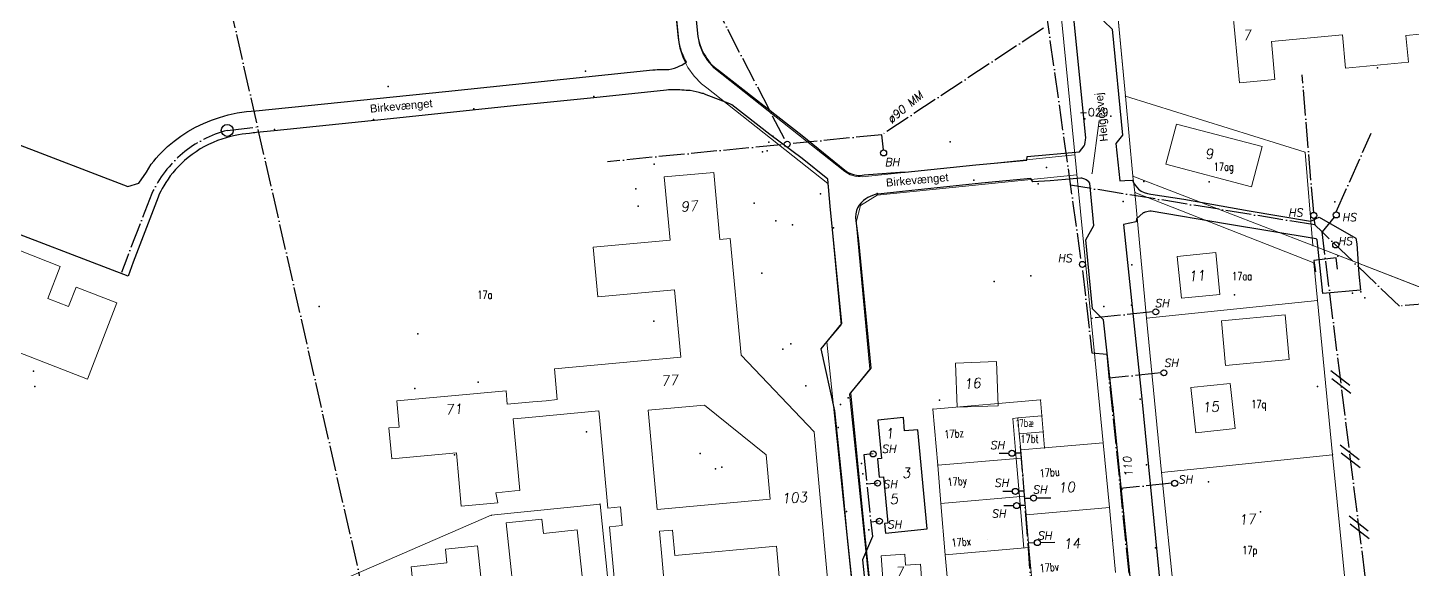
# Model space of a CAD drawing. Header units: millimetres. Extents: x 672113 to 680957, y 6130092 to 6137781.
# Drawn here: x 674360.3 to 674706.4, y 6133358 to 6133493.2 of the extents above; entities that cross this region are included whole.
import ezdxf

# ---------------------------------------------------------------- set-up
doc = ezdxf.new("R2010")
doc.units = ezdxf.units.MM
doc.header["$LTSCALE"] = 0.5
doc.linetypes.add('VVS3', pattern=[16, 12.8, -1.6, 0, -1.6])
for name, color, linetype, lineweight in [('bygning', 1, 'Continuous', 5), ('MILJOE', 1, 'Continuous', 5), ('OPTAGETVEJ', 1, 'Continuous', 5), ('skel', 142, 'Continuous', 5), ('SKELKREDS', 1, 'Continuous', 5), ('SKELPKT', 1, 'Continuous', 5)]:
    doc.layers.add(name, color=color, linetype=linetype, lineweight=lineweight)
for name, color, linetype in [('Bygninger', 1, 'Continuous'), ('Husnr', 3, 'Continuous'), ('MATRNR', 12, 'Continuous'), ('SL-tekst2', 3, 'Continuous'), ('Spildevand', 2, 'Continuous'), ('TF_V_---_Stikledning', 150, 'VVS3'), ('TF_V_---_Stophane', 3, 'Continuous'), ('TF_V_---_Tekst', 1, 'Continuous'), ('TF_V_---Udgået vandledning', 140, 'VVS3'), ('Vej', 7, 'Continuous'), ('Vejnavn', 9, 'Continuous')]:
    doc.layers.add(name, color=color, linetype=linetype)
for name, color, linetype, lineweight, plot in [('FIKS_PILE', 9, 'Continuous', 5, False), ('FIKS_TEKST', 6, 'Continuous', 5, False), ('FIKSPUNKT', 1, 'Continuous', 5, False)]:
    doc.layers.add(name, color=color, linetype=linetype, lineweight=lineweight, plot=plot)
doc.styles.add('Ariel', font='arial.ttf')
doc.styles.add('ROMANS', font='ROMANS')
doc.styles.get("Standard").update_dxf_attribs({"font": 'romans.shx', "width": 0.75})

# ---------------------------------------------------------------- blocks, each defined once
blk = doc.blocks.new('270554_270554.DWG_FMEBLOCK71')
at = {"layer": 'FIKS_PILE', "color": 6}
blk.add_line((0.86, 6.59), (-0.86, -6.59), dxfattribs=at)

msp = doc.modelspace()

# ---------------------------------------------------------------- linework, layer by layer
at = {"layer": 'bygning'}
for points in [[(674741.94, 6133507.53, 44.66), (674704.8, 6133504.1, 50.23), (674702.56, 6133528.34, 50.39), (674692.92, 6133527.45, 50.38), (674695.35, 6133501.13, 50.38), (674661.52, 6133498, 45.91), (674663.23, 6133479.48, 45.93), (674672.11, 6133480.3, 45.93), (674671.23, 6133489.79, 45.93), (674689.02, 6133491.43, 45.16), (674689.78, 6133483.18, 44.42), (674705.48, 6133484.64, 44.66), (674704.86, 6133491.31, 44.99), (674708.38, 6133491.63, 44.99)], [(674561.7, 6133340, 40.73), (674556.91, 6133392.3, 40.71), (674538.63, 6133411.47, 40.66), (674535.95, 6133440.63, 40.63), (674533.37, 6133440.39, 40.63), (674531.83, 6133457.12, 40.62), (674519.42, 6133455.98, 40.58), (674520.88, 6133440.15, 40.6), (674501.71, 6133438.4, 40.56), (674502.84, 6133426.02, 40.57), (674522.01, 6133427.78, 40.58), (674523.56, 6133410.96, 40.52), (674491.99, 6133408.07, 41.26), (674492.7, 6133400.36, 43.56), (674489.89, 6133400.1, 40.66), (674486.61, 6133399.8, 40.6), (674482.95, 6133399.46, 40.53), (674480.21, 6133399.21, 40.48), (674479.91, 6133402.55, 40.47), (674452.58, 6133400.04, 39.79), (674453.18, 6133393.51, 40.7), (674450.61, 6133393.28, 40.72), (674451.32, 6133385.56, 40.73), (674467.49, 6133387.04, 40.74), (674468.71, 6133373.72, 40.75), (674477.85, 6133374.55, 41.41), (674477.37, 6133377.12, 41.36), (674482.09, 6133377.55, 40.75), (674483.35, 6133377.67, 40.75), (674481.71, 6133395.58, 40.71), (674484.66, 6133395.85, 40.67), (674503.1, 6133397.54, 40.52), (674503.24, 6133396, 40.52), (674505.32, 6133373.26, 40.62), (674508.52, 6133373.55, 41.19), (674508.79, 6133370.67, 41.45), (674508.95, 6133368.91, 41.61), (674505.75, 6133368.62, 40.52), (674507.91, 6133344.95, 40.49)], [(674499.8, 6133347.82, 40.54), (674497.68, 6133367.86, 40.64), (674489.22, 6133366.96, 40.69), (674488.85, 6133370.52, 40.64), (674479.92, 6133369.58, 40.79), (674482.64, 6133343.8, 40.39)], [(674474.97, 6133342.99, 40.44), (674472.77, 6133363.86, 40.94), (674464.76, 6133363.01, 40.94), (674465.12, 6133359.57, 40.94), (674456.14, 6133358.62, 40.94), (674457.67, 6133344.19, 40.94)]]:
    msp.add_polyline3d(points, dxfattribs=at)
for points in [[(674647.46, 6133469.2, 42.93), (674644.82, 6133459.14, 42.6), (674666.26, 6133453.52, 42.62), (674668.9, 6133463.57, 42.35)], [(674349.95, 6133415.32, 37.83), (674375.25, 6133405.51, 38.31), (674382.62, 6133424.52, 37.83), (674372.42, 6133428.47, 37.77), (674370.53, 6133423.61, 37.82), (674365.36, 6133425.61, 37.83), (674368.47, 6133433.65, 37.82), (674358.54, 6133437.5, 37.83)], [(674647.7, 6133436.13, 43.13), (674648.72, 6133425.72, 43.13), (674658.33, 6133426.66, 43.13), (674657.31, 6133437.07, 43.13)], [(674658.74, 6133420.05, 41.92), (674659.75, 6133408.91, 41.72), (674675.68, 6133410.36, 41.76), (674674.67, 6133421.5, 41.51)], [(674592.65, 6133398.45, 41.09), (674602.93, 6133398.85, 41.56), (674602.5, 6133409.87, 41.48), (674592.22, 6133409.46, 41.42)], [(674660.93, 6133404.42, 43.51), (674651.11, 6133403.39, 43.51), (674652.29, 6133392.09, 43.51), (674662.12, 6133393.12, 43.51)], [(674515.41, 6133397.69, 40.32), (674529.48, 6133398.98, 40.35), (674544.9, 6133386.59, 40.37), (674545.92, 6133375.5, 40.38), (674517.68, 6133372.91, 40.37)], [(674522.05, 6133361.46, 40.2), (674547.46, 6133363.79, 40.24), (674549.12, 6133345.65, 40.26), (674520.46, 6133343.02, 40.24), (674518.8, 6133361.16, 40.2), (674518.24, 6133367.5, 40.15), (674521.49, 6133367.78, 42.85)], [(674575.69, 6133333.49, 40.36), (674585.33, 6133334.19, 40.39), (674583.51, 6133359.31, 40.37), (674579.75, 6133359.03, 40.37), (674579.55, 6133361.8, 40.36), (674573.67, 6133361.38, 40.36)]]:
    msp.add_polyline3d(points, close=True, dxfattribs=at)
at = {"layer": 'Bygninger', "linetype": 'Continuous', "elevation": 40.36}
msp.add_lwpolyline([(674585.2, 6133368.07), (674582.84, 6133392.84), (674579.53, 6133392.54), (674579.23, 6133395.88), (674572.84, 6133395.26), (674573.78, 6133385.66), (674572.77, 6133385.59), (674573.18, 6133380.98), (674574.24, 6133381.08), (674575.36, 6133369.55), (674574.49, 6133369.46), (674574.73, 6133367.05)], close=True, dxfattribs=at)
at = {"layer": 'FIKSPUNKT', "color": 6}
msp.add_point((674626.41, 6133456.88), dxfattribs=at)
at = {"layer": 'MILJOE', "color": 7}
for points in [[(674662.24, 6133570.44), (674663.2, 6133547.2), (674664.43, 6133522.89), (674630.56, 6133520.07), (674634.72, 6133476.19), (674679.64, 6133462.16), (674681.61, 6133438.82), (674802.44, 6133392.01), (674806.01, 6133414.39), (674807.22, 6133422), (674806.74, 6133528.32), (674800.99, 6133530.99), (674778.16, 6133540.25), (674759.6, 6133547.44), (674739.94, 6133560.63), (674714.38, 6133568.31), (674726.17, 6133602.3), (674721.16, 6133604.78), (674703.66, 6133614.43), (674688.88, 6133579.04), (674688.52, 6133572.32)], [(674634.72, 6133476.19), (674636.61, 6133456.2), (674681.61, 6133438.82), (674679.64, 6133462.16)]]:
    msp.add_lwpolyline(points, close=True, dxfattribs=at)
at = {"layer": 'OPTAGETVEJ', "color": 8}
for p, q in [((674520.65, 6133513.58), (674522.89, 6133490.7)), ((674525.63, 6133514.08), (674527.87, 6133491.17)), ((674522.89, 6133490.7), (674523.34, 6133488.11)), ((674527.87, 6133491.17), (674528.28, 6133488.99)), ((674523.34, 6133488.11), (674524.17, 6133485.62)), ((674528.28, 6133488.99), (674529.07, 6133486.92)), ((674524.17, 6133485.62), (674525.37, 6133483.28)), ((674529.07, 6133486.92), (674530.22, 6133485.02)), ((674530.22, 6133485.02), (674531.81, 6133483.22)), ((674525.37, 6133483.28), (674526.92, 6133481.14)), ((674526.92, 6133481.14), (674528.76, 6133479.27)), ((674564.61, 6133457.34), (674531.81, 6133483.22)), ((674528.76, 6133479.27), (674530.09, 6133478.22)), ((674530.09, 6133478.22), (674560.31, 6133454.37)), ((674568.95, 6133456.04), (674622.08, 6133461.47)), ((674564.61, 6133457.34), (674565.93, 6133456.53)), ((674565.93, 6133456.53), (674567.42, 6133456.09)), ((674567.42, 6133456.09), (674568.95, 6133456.04)), ((674572.67, 6133451.4), (674622.57, 6133456.5)), ((674563.63, 6133419.04), (674560.31, 6133454.37)), ((674568.52, 6133448.88), (674572.67, 6133451.4)), ((674567.42, 6133444.67), (674568.52, 6133448.88)), ((674567.42, 6133444.67), (674570.87, 6133407.97)), ((674560.11, 6133414.78), (674563.63, 6133419.04)), ((674568.11, 6133337.17), (674560.11, 6133414.78)), ((674565.77, 6133401.74), (674570.87, 6133407.97)), ((674573.15, 6133330.15), (674565.77, 6133401.74)), ((674606.57, 6133395.67), (674607.86, 6133395.78)), ((674607.42, 6133385.67), (674606.57, 6133395.67)), ((674608.23, 6133376.13), (674607.42, 6133385.67)), ((674609.32, 6133363.29), (674608.23, 6133376.13))]:
    msp.add_line(p, q, dxfattribs=at)
at = {"layer": 'skel', "color": 40}
for p, q in [((674634.72, 6133476.19), (674630.56, 6133520.07)), ((674617.19, 6133511.05), (674627.15, 6133410.16)), ((674636.61, 6133456.2), (674634.72, 6133476.19)), ((674634.72, 6133476.19), (674679.64, 6133462.16)), ((674679.64, 6133462.16), (674681.61, 6133438.82)), ((674636.61, 6133456.2), (674681.61, 6133438.82)), ((674637.11, 6133452.13), (674636.61, 6133456.2)), ((674640, 6133420.68), (674637.11, 6133452.13)), ((674637.11, 6133452.13), (674681.79, 6133434.49)), ((674681.61, 6133438.82), (674802.44, 6133392.01)), ((674681.79, 6133434.49), (674682.71, 6133425.14)), ((674640, 6133420.68), (674682.71, 6133425.14)), ((674686.52, 6133386.6), (674682.71, 6133425.14)), ((674643.75, 6133382.13), (674640, 6133420.68)), ((674627.15, 6133410.16), (674629.16, 6133389.56)), ((674613.5, 6133400.28), (674586.6, 6133397.99)), ((674586.6, 6133397.99), (674587.79, 6133384)), ((674613.83, 6133396.29), (674613.5, 6133400.28)), ((674613.83, 6133396.29), (674607.86, 6133395.78)), ((674607.86, 6133395.78), (674608.2, 6133391.8)), ((674614.17, 6133392.3), (674613.83, 6133396.29)), ((674608.2, 6133391.8), (674614.17, 6133392.3)), ((674608.2, 6133391.8), (674608.54, 6133387.81)), ((674614.52, 6133388.32), (674614.17, 6133392.3)), ((674608.54, 6133387.81), (674614.52, 6133388.32)), ((674608.54, 6133387.81), (674608.71, 6133385.78)), ((674629.16, 6133389.56), (674614.52, 6133388.32)), ((674629.16, 6133389.56), (674630.74, 6133373.39)), ((674643.75, 6133382.13), (674686.52, 6133386.6)), ((674690.38, 6133347.76), (674686.52, 6133386.6)), ((674587.79, 6133384), (674608.71, 6133385.78)), ((674587.79, 6133384), (674588.6, 6133374.46)), ((674608.71, 6133385.78), (674609.52, 6133376.24)), ((674647.77, 6133343.3), (674643.75, 6133382.13)), ((674609.52, 6133376.24), (674588.6, 6133374.46)), ((674609.52, 6133376.24), (674609.91, 6133371.62)), ((674503.39, 6133374.27), (674476.2, 6133371.47)), ((674507, 6133339.19), (674503.39, 6133374.27)), ((674588.6, 6133374.46), (674589.69, 6133361.62)), ((674630.74, 6133373.39), (674609.91, 6133371.62)), ((674630.74, 6133373.39), (674631.53, 6133365.23)), ((674476.2, 6133371.47), (674434.16, 6133353.28)), ((674609.91, 6133371.62), (674610.61, 6133363.4)), ((674589.69, 6133361.62), (674610.61, 6133363.4)), ((674610.61, 6133363.4), (674611.29, 6133355.43)), ((674632.21, 6133357.21), (674631.53, 6133365.23)), ((674589.69, 6133361.62), (674590.75, 6133349.16))]:
    msp.add_line(p, q, dxfattribs=at)
at = {"layer": 'SKELKREDS', "color": 250, "true_color": 0x333333}
for p in [(674636.61, 6133456.2), (674637.11, 6133452.13), (674640, 6133420.68), (674627.15, 6133410.16), (674586.6, 6133397.99), (674613.5, 6133400.28), (674607.86, 6133395.78), (674613.83, 6133396.29), (674608.2, 6133391.8), (674614.17, 6133392.3), (674608.54, 6133387.81), (674614.52, 6133388.32), (674629.16, 6133389.56), (674587.79, 6133384), (674608.71, 6133385.78), (674643.75, 6133382.13), (674609.52, 6133376.24), (674503.39, 6133374.27), (674588.6, 6133374.46), (674630.74, 6133373.39), (674476.2, 6133371.47), (674609.91, 6133371.62), (674610.61, 6133363.4), (674631.53, 6133365.23), (674589.69, 6133361.62)]:
    msp.add_point(p, dxfattribs=at)
at = {"layer": 'SKELPKT', "color": 253, "true_color": 0x999999}
for p in [(674634.72, 6133476.19), (674679.64, 6133462.16), (674681.61, 6133438.82), (674681.79, 6133434.49), (674682.71, 6133425.14), (674686.52, 6133386.6)]:
    msp.add_point(p, dxfattribs=at)
at = {"layer": 'SL-tekst2'}
msp.add_circle((674410.2, 6133467.61), 1.5, dxfattribs=at)
at = {"layer": 'Spildevand'}
for p in [(674499.76, 6133482.43), (674697.71, 6133483.21), (674450.45, 6133478.56), (674501.86, 6133476.09), (674446.76, 6133470.29), (674471.84, 6133472.98), (674624.56, 6133470.46), (674631.05, 6133471.18), (674421.98, 6133467.8), (674545.55, 6133464.65), (674546.58, 6133466.17), (674543.96, 6133462.21), (674545.15, 6133462.52), (674516.92, 6133459.21), (674614.98, 6133458.35), (674512.32, 6133453.04), (674596.8, 6133455.21), (674612.89, 6133454.29), (674639.31, 6133454.83), (674655.68, 6133454.73), (674541.95, 6133449.47), (674558.46, 6133451.72), (674572.66, 6133451.81), (674634.16, 6133449.83), (674687.06, 6133449.77), (674512.89, 6133448.65), (674547.33, 6133445.02), (674551.49, 6133444.03), (674561.75, 6133443.29), (674687.81, 6133436.17), (674543.83, 6133431.93), (674636.3, 6133434.06), (674601.92, 6133429.9), (674611.04, 6133431.32), (674661.96, 6133426.55), (674691.45, 6133426.95), (674693.56, 6133427.31), (674694.56, 6133425.75), (674433.14, 6133423.64), (674629.33, 6133423.66), (674636.21, 6133423.93), (674516.82, 6133419.93), (674457.87, 6133416.76), (674549.06, 6133412.98), (674551.06, 6133414.27), (674361.74, 6133407.5), (674472.94, 6133404.7), (674362.11, 6133403.62), (674457.08, 6133403.16), (674554.83, 6133403.82), (674565.43, 6133400.81), (674638.4, 6133400.48), (674682.77, 6133403.65), (674563.49, 6133399.14), (674588.25, 6133400.24), (674631.65, 6133398.52), (674500.04, 6133392.35), (674562.88, 6133393.37), (674528.4, 6133386.9), (674467.04, 6133386.55), (674533.85, 6133383.52), (674568.73, 6133384.45), (674639.98, 6133384.11), (674532.23, 6133383.12), (674569.07, 6133381.86), (674655.51, 6133379.8), (674633.84, 6133377.9), (674564.97, 6133372.43), (674668.51, 6133372.34), (674570.55, 6133367.87), (674642.26, 6133363.33)]:
    msp.add_point(p, dxfattribs=at)
at = {"layer": 'TF_V_---_Stikledning'}
for p, q in [((674549.48, 6133465.51), (674526.5, 6133509.82)), ((674623.61, 6133435.6), (674614.82, 6133498.12)), ((674614.22, 6133493.15), (674573.8, 6133466.5)), ((674681.8, 6133447.12), (674678.88, 6133481.48)), ((674410.2, 6133467.61), (674417.82, 6133468.46)), ((674573.8, 6133466.5), (674551.66, 6133464.33)), ((674574.29, 6133462.72), (674573.8, 6133466.5)), ((674687.43, 6133447.24), (674696.13, 6133466.91)), ((674548.67, 6133464.04), (674505.23, 6133459.78)), ((674391.34, 6133451.85), (674385.06, 6133435.59)), ((674681.8, 6133445.62), (674682.11, 6133443.99)), ((674703.22, 6133423.71), (674683.87, 6133442.3)), ((674791.72, 6133431.62), (674703.22, 6133423.71)), ((674641.56, 6133422.29), (674625.37, 6133420.65)), ((674643.59, 6133407.06), (674630.69, 6133405.76)), ((674571.66, 6133386.8), (674569.35, 6133386.56)), ((674605.66, 6133386.95), (674603.19, 6133386.9)), ((674608.56, 6133387.01), (674607.08, 6133386.98)), ((674611.48, 6133350.08), (674608.47, 6133389.55)), ((674569.35, 6133386.56), (674571.47, 6133366.2)), ((674572.76, 6133379.51), (674570.11, 6133379.23)), ((674606.51, 6133377.44), (674604.04, 6133377.39)), ((674609.42, 6133377.5), (674607.93, 6133377.47)), ((674646.29, 6133379.46), (674633.38, 6133378.15)), ((674606.81, 6133373.87), (674604.35, 6133373.82)), ((674609.72, 6133373.93), (674608.23, 6133373.9)), ((674609.57, 6133375.74), (674611.05, 6133375.77)), ((674612.47, 6133375.8), (674616.12, 6133375.87)), ((674573.21, 6133370.01), (674571.1, 6133369.78)), ((674571.47, 6133366.2), (674569.04, 6133360.34)), ((674600.15, 6133365.51), (674600.15, 6133365.51)), ((674610.51, 6133364.61), (674612, 6133364.64)), ((674613.41, 6133364.66), (674617.06, 6133364.74)), ((674569.04, 6133360.34), (674571.87, 6133329.48))]:
    msp.add_line(p, q, dxfattribs=at)
for points in [[(674448.11, 6133335.21), (674411.37, 6133496.85), (674436.8, 6133500.03)], [(674686.94, 6133445.91), (674683.87, 6133442.3), (674682.11, 6133443.99), (674621.03, 6133453.93)], [(674624.02, 6133432.65), (674626.34, 6133412.02), (674630.05, 6133411.71), (674654.58, 6133168.6)]]:
    msp.add_lwpolyline(points, dxfattribs=at)
msp.add_arc((674417.43, 6133439.79), 28.74, 104.5571, 155.1922, dxfattribs=at)
at = {"layer": 'TF_V_---_Stophane'}
for centre in [(674550.17, 6133464.17), (674574.29, 6133461.97), (674681.8, 6133446.37), (674687.43, 6133446.49), (674687.3, 6133439), (674623.98, 6133434.15), (674642.31, 6133422.29), (674644.34, 6133407.06), (674571.66, 6133386.8), (674606.37, 6133386.96), (674572.76, 6133379.51), (674647.04, 6133379.46), (674607.22, 6133377.45), (674611.76, 6133375.78), (674607.52, 6133373.89), (674573.21, 6133370.01), (674612.71, 6133364.65)]:
    msp.add_circle(centre, 0.75, dxfattribs=at)
at = {"layer": 'TF_V_---Udgået vandledning'}
for p, q in [((674697.69, 6133332.14), (674683.87, 6133442.3)), ((674686.08, 6133407.63), (674690.82, 6133403.95)), ((674686.33, 6133405.64), (674691.07, 6133401.96)), ((674688.41, 6133389.06), (674693.15, 6133385.38)), ((674688.66, 6133387.08), (674693.4, 6133383.4)), ((674690.64, 6133371.31), (674695.38, 6133367.63)), ((674690.89, 6133369.33), (674695.63, 6133365.65))]:
    msp.add_line(p, q, dxfattribs=at)
msp.add_lwpolyline([(674687.78, 6133432.97), (674687.43, 6133435.76), (674681.85, 6133435.07), (674682.2, 6133432.27)], dxfattribs=at)
at = {"layer": 'Vej', "linetype": 'Continuous'}
msp.add_line((674385.06, 6133435.59), (674383.78, 6133432.09), dxfattribs=at)
for points in [[(674624.8, 6133465.64), (674620.96, 6133504.15), (674617.76, 6133534.74), (674614.92, 6133564.14), (674611.09, 6133602.46), (674609.42, 6133618.82), (674607.76, 6133634.9)], [(674615.29, 6133631.32), (674616.03, 6133623.24), (674618.52, 6133621.09), (674621.87, 6133588.12), (674625.83, 6133548.25), (674628.29, 6133523.4), (674626.59, 6133521.55), (674627.69, 6133512.16), (674628.12, 6133507.27), (674629.33, 6133494.91), (674631.44, 6133492.89), (674634.03, 6133466.39), (674632.29, 6133464.34), (674633.34, 6133455.01)], [(674523.03, 6133491), (674518, 6133541.47), (674516.54, 6133542.43), (674514.9, 6133542.29), (674515.24, 6133537.21), (674498.91, 6133535.71), (674498.38, 6133540.6), (674497.42, 6133540.45)], [(674529.52, 6133545.2), (674530.18, 6133538.54), (674523.36, 6133537.93), (674525.34, 6133515.89), (674527.84, 6133491.04)], [(674524.99, 6133484.61), (674524.54, 6133485.46), (674524.13, 6133486.33), (674523.78, 6133487.21), (674523.52, 6133488.12), (674523.32, 6133488.84), (674523.2, 6133489.56), (674523.09, 6133490.28), (674523.03, 6133491)], [(674527.84, 6133491.04), (674528.11, 6133489.9), (674528.42, 6133488.8), (674528.82, 6133487.74), (674529.33, 6133486.73), (674529.72, 6133486.12), (674530.07, 6133485.54), (674530.52, 6133484.96), (674530.96, 6133484.43), (674531.4, 6133483.93), (674531.89, 6133483.46), (674532.43, 6133483.04), (674532.97, 6133482.62)], [(674520.59, 6133482.81), (674521.31, 6133482.96), (674522.03, 6133483.16), (674522.7, 6133483.41), (674523.37, 6133483.69), (674523.8, 6133483.89), (674524.18, 6133484.11), (674524.56, 6133484.36), (674524.99, 6133484.61)], [(674417.36, 6133472.5), (674464.77, 6133477.29), (674516.6, 6133482.7)], [(674516.6, 6133482.7), (674517.18, 6133482.77), (674517.71, 6133482.81), (674518.24, 6133482.82), (674518.76, 6133482.83), (674519.2, 6133482.83), (674519.68, 6133482.84), (674520.11, 6133482.83), (674520.59, 6133482.81)], [(674532.97, 6133482.62), (674553.89, 6133466.34), (674564.6, 6133457.71)], [(674520.5, 6133477.72), (674519.97, 6133477.62), (674501.86, 6133475.74), (674491.83, 6133474.71), (674481.79, 6133473.71), (674449.46, 6133470.29), (674421.89, 6133467.5), (674417.52, 6133467.04)], [(674529.52, 6133476.69), (674529.38, 6133476.74), (674529.23, 6133476.79), (674529.09, 6133476.81), (674528.94, 6133476.86), (674528.21, 6133477.09), (674527.44, 6133477.26), (674526.67, 6133477.41), (674525.94, 6133477.53), (674525.41, 6133477.57), (674524.88, 6133477.61), (674524.4, 6133477.66), (674523.87, 6133477.67), (674523.34, 6133477.72), (674522.81, 6133477.73), (674522.33, 6133477.75), (674521.8, 6133477.77), (674521.46, 6133477.76), (674521.13, 6133477.75), (674520.79, 6133477.72), (674520.5, 6133477.72)], [(674553.95, 6133460.55), (674545.8, 6133466.56), (674536.36, 6133473.95), (674535.83, 6133474.27), (674529.52, 6133476.69)], [(674391.2, 6133459.18), (674391.81, 6133459.94), (674392.42, 6133460.68), (674393.08, 6133461.41), (674393.74, 6133462.1), (674395.3, 6133463.55), (674396.91, 6133464.92), (674398.62, 6133466.16), (674400.37, 6133467.32), (674402.28, 6133468.37), (674404.23, 6133469.32), (674406.24, 6133470.14), (674408.25, 6133470.85), (674410.45, 6133471.48), (674412.7, 6133471.95), (674415.01, 6133472.29), (674417.36, 6133472.5)], [(674417.52, 6133467.04), (674417.08, 6133467), (674416.65, 6133466.97), (674416.22, 6133466.93), (674415.74, 6133466.87), (674414.87, 6133466.77), (674413.96, 6133466.65), (674413.05, 6133466.5), (674412.19, 6133466.32), (674411.04, 6133466.05), (674409.94, 6133465.76), (674408.83, 6133465.42), (674407.74, 6133465.05), (674406.64, 6133464.6), (674405.54, 6133464.1), (674404.49, 6133463.57), (674403.44, 6133462.96), (674402.45, 6133462.29), (674401.4, 6133461.6), (674400.45, 6133460.84), (674399.51, 6133460.07), (674398.75, 6133459.33), (674397.99, 6133458.59), (674397.29, 6133457.83), (674396.58, 6133457.01), (674395.97, 6133456.25), (674395.41, 6133455.46), (674394.85, 6133454.62), (674394.34, 6133453.78), (674393.92, 6133453.1), (674393.59, 6133452.39), (674393.22, 6133451.69), (674392.9, 6133450.96)], [(674392.95, 6133450.96), (674386.67, 6133434.71), (674385.39, 6133431.2), (674349.26, 6133445.01), (674350.3, 6133448.46), (674345.55, 6133450.3), (674350.72, 6133463.85), (674355.09, 6133462.03), (674356.24, 6133464.71), (674385.34, 6133453.63), (674388.11, 6133454.46)], [(674623.28, 6133462.26), (674624.45, 6133463.79)], [(674624.45, 6133463.79), (674624.5, 6133463.95), (674624.54, 6133464.11), (674624.59, 6133464.3), (674624.63, 6133464.46), (674624.67, 6133464.76), (674624.72, 6133465.05), (674624.76, 6133465.35), (674624.8, 6133465.64)], [(674562.12, 6133397.53), (674558.69, 6133413.08), (674563.86, 6133419.35), (674560.93, 6133448.69), (674560.31, 6133455.45), (674553.95, 6133460.55)], [(674578.37, 6133457.2), (674579.63, 6133457.15), (674597.3, 6133458.97), (674610.04, 6133460.15), (674610.16, 6133461.09), (674623.28, 6133462.26)], [(674388.11, 6133454.46), (674389.98, 6133457.2), (674391.2, 6133459.18)], [(674564.6, 6133457.71), (674565.28, 6133457.21), (674566.01, 6133456.85), (674566.74, 6133456.57), (674567.46, 6133456.4), (674567.95, 6133456.35), (674568.43, 6133456.36), (674568.91, 6133456.4), (674569.39, 6133456.49)], [(674569.39, 6133456.49), (674578.37, 6133457.2)], [(674579.72, 6133452.43), (674572.18, 6133451.56)], [(674615.91, 6133455.04), (674611.54, 6133454.74), (674611.04, 6133455.59), (674598.74, 6133454.41), (674579.72, 6133452.43)], [(674623.6, 6133455.7), (674615.91, 6133455.04)], [(674625.84, 6133454.44), (674625.54, 6133454.75), (674625.25, 6133455.01), (674624.91, 6133455.25), (674624.57, 6133455.43), (674624.33, 6133455.53), (674624.08, 6133455.61), (674623.84, 6133455.66), (674623.6, 6133455.7)], [(674641.88, 6133277.5), (674640.44, 6133291.67), (674638.15, 6133312.74), (674635.18, 6133341.33), (674637.01, 6133344.02), (674635.97, 6133355.36), (674631.66, 6133398.33), (674629.25, 6133420.26), (674626.46, 6133423.04), (674624.82, 6133440.27), (674626.82, 6133443.84), (674625.84, 6133454.44)], [(674633.34, 6133455.01), (674634.59, 6133455.09), (674636.51, 6133455.21)], [(674636.51, 6133455.21), (674636.76, 6133454.54), (674637.16, 6133453.93), (674637.56, 6133453.41), (674638, 6133452.93), (674638.68, 6133452.46), (674639.41, 6133452.1), (674640.23, 6133451.85), (674641.1, 6133451.68)], [(674572.18, 6133451.56), (674571.51, 6133451.36), (674570.94, 6133451.13), (674570.36, 6133450.85), (674569.84, 6133450.52), (674569.23, 6133450.06), (674568.66, 6133449.51), (674568.19, 6133448.94), (674567.77, 6133448.28), (674567.49, 6133447.56), (674567.32, 6133446.78), (674567.28, 6133445.92), (674567.3, 6133445.03)], [(674641.1, 6133451.68), (674649.31, 6133450.42), (674665.64, 6133447.55), (674680.99, 6133444.93)], [(674639.17, 6133446.98), (674637.52, 6133445.5), (674637.39, 6133444.75), (674634.27, 6133444.07), (674638.83, 6133400.59), (674644.36, 6133344.56), (674646.52, 6133342.65), (674650.19, 6133305.34), (674653.74, 6133271.46), (674657.34, 6133235.28), (674660.73, 6133199.63)], [(674641.14, 6133447.42), (674640.8, 6133447.41), (674640.42, 6133447.35), (674640.08, 6133447.29), (674639.75, 6133447.21), (674639.6, 6133447.15), (674639.46, 6133447.09), (674639.32, 6133447.04), (674639.17, 6133446.98)], [(674682.42, 6133445.58), (674683.19, 6133445.92), (674692.34, 6133440.66), (674692.56, 6133439.29), (674693.09, 6133431.67), (674693.51, 6133427.71), (674684.04, 6133426.88), (674682.63, 6133440.25), (674682.43, 6133440.49), (674659.73, 6133444.25), (674641.14, 6133447.42)], [(674680.99, 6133444.93), (674681.18, 6133444.99), (674681.42, 6133445.08), (674681.61, 6133445.16), (674681.85, 6133445.25), (674682, 6133445.33), (674682.14, 6133445.41), (674682.28, 6133445.5), (674682.42, 6133445.58)], [(674567.3, 6133445.03), (674567.98, 6133440.06), (674571.1, 6133408.26), (674565.98, 6133402.05), (674569.27, 6133369.43), (674572.67, 6133335.92), (674573.21, 6133330.41), (674571.11, 6133327.07), (674559.1, 6133325.9), (674531.62, 6133323.27), (674516.06, 6133321.76), (674509.98, 6133315.18), (674501.2, 6133323.32), (674509.4, 6133332.13), (674515.92, 6133326.18), (674558.49, 6133330.15), (674564.01, 6133330.69), (674568.21, 6133337.47), (674565.07, 6133367.44), (674563.91, 6133380.07), (674562.12, 6133397.53)]]:
    msp.add_lwpolyline(points, dxfattribs=at)
at = {"layer": 'Vejnavn', "color": 1}
msp.add_point((674590.89, 6133464.74), dxfattribs=at)

# ---------------------------------------------------------------- block references
at = {"layer": 'FIKS_PILE', "color": 6}
msp.add_blockref('270554_270554.DWG_FMEBLOCK71', (674627.27, 6133463.51), dxfattribs=at)

# ---------------------------------------------------------------- texts
at = {"layer": 'FIKS_TEKST'}
msp.add_text('-029', height=2, dxfattribs=at).set_placement((674623.13, 6133471.13))
at = {"layer": 'Husnr', "style": 'ROMANS', "oblique": 10}
for s, p in [('7', (674664.11, 6133490.11)), ('9', (674654.7, 6133460.43)), ('97', (674523.61, 6133447.27)), ('11', (674650.52, 6133429.91)), ('77', (674518.66, 6133403.77)), ('16', (674594.39, 6133403.01)), ('71', (674464.76, 6133396.57)), ('15', (674653.96, 6133397.15)), ('1', (674574.71, 6133390.6)), ('3', (674578.92, 6133380.73)), ('10', (674617.93, 6133377.06)), ('103', (674548.85, 6133374.41)), ('5', (674575.83, 6133374.23)), ('17', (674663.11, 6133369.07)), ('14', (674619.26, 6133363.04)), ('7', (674577.21, 6133355.96))]:
    msp.add_text(s, height=2.5, rotation=3.9, dxfattribs=at).set_placement(p)
at = {"layer": 'MATRNR', "width": 0.75}
for s, p in [('17ag', (674656.81, 6133457.54)), ('17aa', (674661.39, 6133430.21)), ('17a', (674472.71, 6133425.56)), ('17q', (674666.17, 6133398.25)), ('17bæ', (674607.42, 6133393.54)), ('17bt', (674608.47, 6133389.55)), ('17p', (674663.92, 6133361.76))]:
    msp.add_text(s, height=2, dxfattribs=at).set_placement(p)
for s, p in [('17bz', (674589.54, 6133390.65)), ('17bu', (674613.37, 6133380.95)), ('17by', (674590.34, 6133378.74)), ('17bx', (674591.34, 6133363.6)), ('17bv', (674613.35, 6133357.25))]:
    msp.add_text(s, height=2, rotation=5, dxfattribs=at).set_placement(p)
at = {"layer": 'TF_V_---_Tekst', "style": 'ROMANS', "oblique": 10}
for s, rotation, p in [('ø90 MM', 39.3185, (674576.16, 6133469.3)), ('110', 95.0871, (674636.57, 6133381.11))]:
    msp.add_text(s, height=2, rotation=rotation, dxfattribs=at).set_placement(p)
for s, p in [('BH', (674574.55, 6133458.69)), ('HS', (674675.43, 6133446.09)), ('HS', (674688.86, 6133444.92)), ('HS', (674687.86, 6133438.98)), ('HS', (674617.79, 6133434.69)), ('SH', (674642.06, 6133423.48)), ('SH', (674644.36, 6133408.54)), ('SH', (674573.77, 6133387.06)), ('SH', (674600.89, 6133388.01)), ('SH', (674574.09, 6133378.26)), ('SH', (674601.94, 6133378.58)), ('SH', (674647.91, 6133379.41)), ('SH', (674611.52, 6133376.9)), ('SH', (674601.24, 6133370.91)), ('SH', (674575.17, 6133368.21)), ('SH', (674612.71, 6133365.4))]:
    msp.add_text(s, height=2, dxfattribs=at).set_placement(p)
at = {"layer": 'Vejnavn', "style": 'Ariel'}
for s, rotation, p in [('Helgesvej', 96.125, (674630.36, 6133464.92)), ('Birkevænget', 5.125, (674445.97, 6133472.02)), ('Birkevænget', 5.125, (674574.96, 6133453.55))]:
    msp.add_text(s, height=2, rotation=rotation, dxfattribs=at).set_placement(p)

doc.saveas('drawing.dxf')
